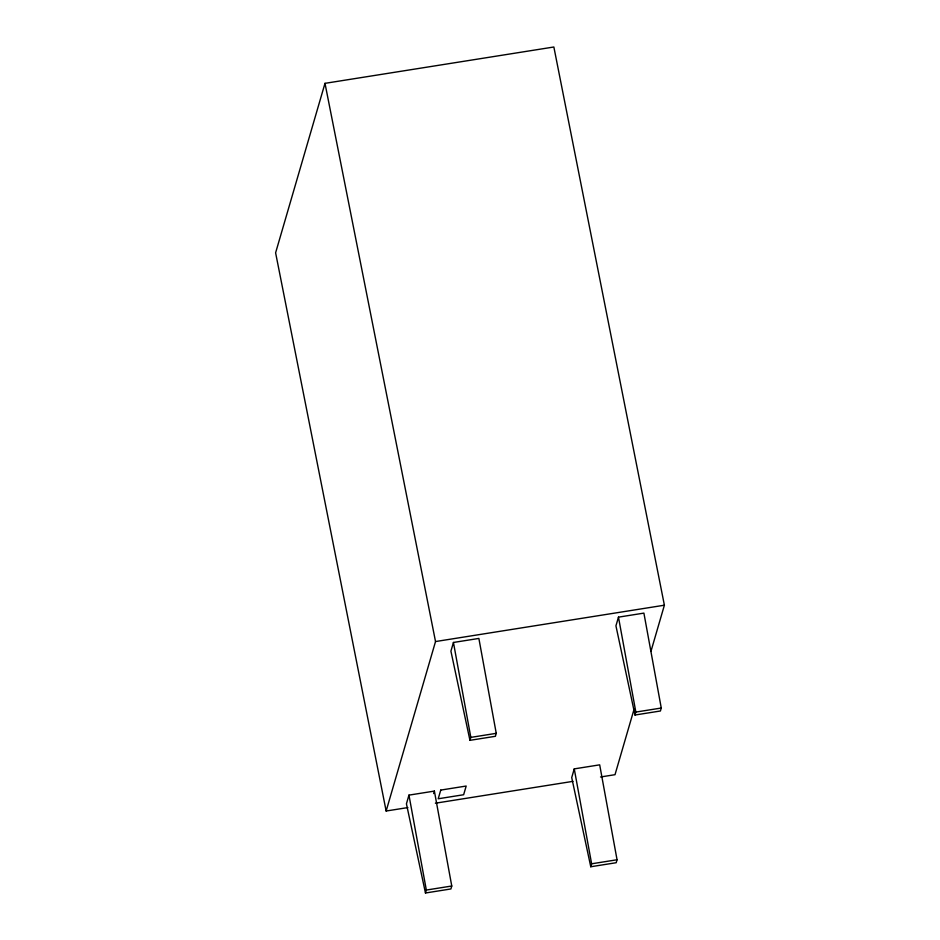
<?xml version="1.0" encoding="UTF-8"?>
<svg xmlns="http://www.w3.org/2000/svg" width="940" height="940" viewBox="0 0 940 940"><rect width="100%" height="100%" fill="white"/><g stroke="black" fill="none" stroke-linecap="round" stroke-linejoin="round"><path stroke-width="1.41" d="M650.927 651.432L664.392 605.207L553.86 47L324.993 83.343L275.608 252.813L386.14 811.02L407.866 807.577M386.14 811.02L435.526 641.55L324.993 83.343M408.959 795.123L406.433 803.818L425.468 893L450.906 888.958L451.764 886.009L434.386 791.092L408.959 795.123L426.337 890.051L425.468 893M453.444 642.466L450.918 651.15L469.953 740.332L495.392 736.302L496.25 733.341L478.871 638.425L453.444 642.466L470.822 737.383L469.953 740.332M433.669 793.572L434.386 791.092M574.258 768.885L571.72 777.58L590.766 866.75L616.193 862.72L617.051 859.759L599.685 764.843L574.258 768.885L591.624 863.801L590.766 866.75M618.473 617.145L615.935 625.84L634.982 715.023L660.409 710.993L661.266 708.032L643.9 613.115L618.473 617.145L635.84 712.073L634.982 715.023M634.183 708.854L615.007 774.689L600.519 776.981M435.526 641.55L664.392 605.207M470.822 737.383L496.25 733.341M635.84 712.073L661.266 708.032M435.385 803.207L573.001 781.352M426.337 890.051L451.764 886.009M591.624 863.801L617.051 859.759M440.754 790.082L438.216 798.777L463.643 794.735L466.181 786.04L440.754 790.082"/></g></svg>
